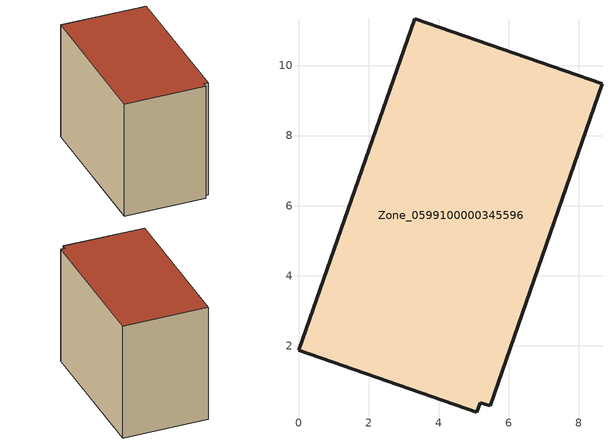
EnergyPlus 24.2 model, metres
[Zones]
Zone_0599100000345596
 floor ground (C_G): 5.47,0.29 5.19,0.37 5.09,0.1 0,1.87 3.32,11.34 8.66,9.48 z0
 wall outside (C_F): 8.66,9.48 3.32,11.34 0,1.87 5.09,0.1 5.19,0.37 5.47,0.29 8.66,9.48 z0:8.02
 roof outside (C_R): 5.19,0.37 5.47,0.29 8.66,9.48 3.32,11.34 0,1.87 5.09,0.1 z8.02
[BUILDING]
Pand.0599100000345596: North Axis=0; Terrain=City; Loads Convergence Tolerance Value=0.04; Temperature Convergence Tolerance Value=0.4; Solar Distribution=FullExterior; Maximum Number of Warmup Days=25; Minimum Number of Warmup Days=1
[Site:Location]
Rotterdam.The.Hague.AP_ZH_NLD Design_Conditions: Latitude=51.96; Longitude=4.45; Time Zone=1; Elevation=-4.5
[SITE:GROUNDTEMPERATURE:BUILDINGSURFACE]
18, 18, 18, 18, 18, 18, 18, 18, 18, 18, 18, 18
[MATERIAL] Thermal Absorptance=0.9; Solar Absorptance=0.7; Visible Absorptance=0.7
Name | Roughness | Thickness | Conductivity | Density | Specific Heat
G.TC.1992-2005 | MediumSmooth | 0.15 | 0.06 | 540 | 1210
F.TC.1992-2005 | Rough | 0.3 | 0.12 | 1920 | 840
R.TC.1992-2005 | MediumRough | 0.2 | 0.08 | 1500 | 1000
[CONSTRUCTION]
C_G: G.TC.1992-2005
C_F: F.TC.1992-2005
C_R: R.TC.1992-2005
[ZONE]
Zone_0599100000345596: Type=1; Multiplier=1; Ceiling Height=Autocalculate; Volume=Autocalculate; Floor Area=autocalculate; Part of Total Floor Area=Yes
[ZONEINFILTRATION:DESIGNFLOWRATE]
Infil_Zone_0599100000345596: Zone or ZoneList or Space or SpaceList=Zone_0599100000345596; Schedule=AlwaysOn; Design Flow Rate Calculation Method=Flow/Area; Flow Rate per Floor Area=0.0015; Constant Term Coefficient=1; Temperature Term Coefficient=0; Velocity Term Coefficient=0; Velocity Squared Term Coefficient=0
[HVACTEMPLATE:ZONE:IDEALLOADSAIRSYSTEM]
Zone_0599100000345596: Maximum Heating Supply Air Temperature=50; Minimum Cooling Supply Air Temperature=13; Maximum Heating Supply Air Humidity Ratio=0.0156; Minimum Cooling Supply Air Humidity Ratio=0.0077; Heating Limit=NoLimit; Cooling Limit=NoLimit; Dehumidification Control Type=ConstantSensibleHeatRatio; Cooling Sensible Heat Ratio=0.7; Dehumidification Setpoint=60; Humidification Control Type=None; Humidification Setpoint=30; Outdoor Air Method=None; Outdoor Air Flow Rate per Person=0.00944; Outdoor Air Flow Rate per Zone Floor Area=0; Outdoor Air Flow Rate per Zone=0; Demand Controlled Ventilation Type=None; Outdoor Air Economizer Type=NoEconomizer; Heat Recovery Type=None; Sensible Heat Recovery Effectiveness=0.7; Latent Heat Recovery Effectiveness=0.65
[ZONECONTROL:THERMOSTAT]
ThermostatControl_Zone_0599100000345596: Zone or ZoneList=Zone_0599100000345596; Control Type Schedule=DualSetpointControlType; Control 1=Thermostat_Zone_0599100000345596; Temperature Difference Between Cutout And Setpoint=0
[THERMOSTATSETPOINT:DUALSETPOINT]
Thermostat_Zone_0599100000345596: Heating Setpoint Temperature Schedule=HeatingSetpoint_Zone_0599100000345596; Cooling Setpoint Temperature Schedule=CoolingSetpoint_Zone_0599100000345596
[SCHEDULE:COMPACT]
HeatingSetpoint_Zone_0599100000345596: Through: 12/31, For: AllDays, Until: 24:00, 21
CoolingSetpoint_Zone_0599100000345596: Through: 12/31, For: AllDays, Until: 24:00, 24
DualSetpointControlType: Through: 12/31, For: AllDays, Until: 24:00, 4
AlwaysOn: Through: 12/31, For: AllDays, Until: 24:00, 1
